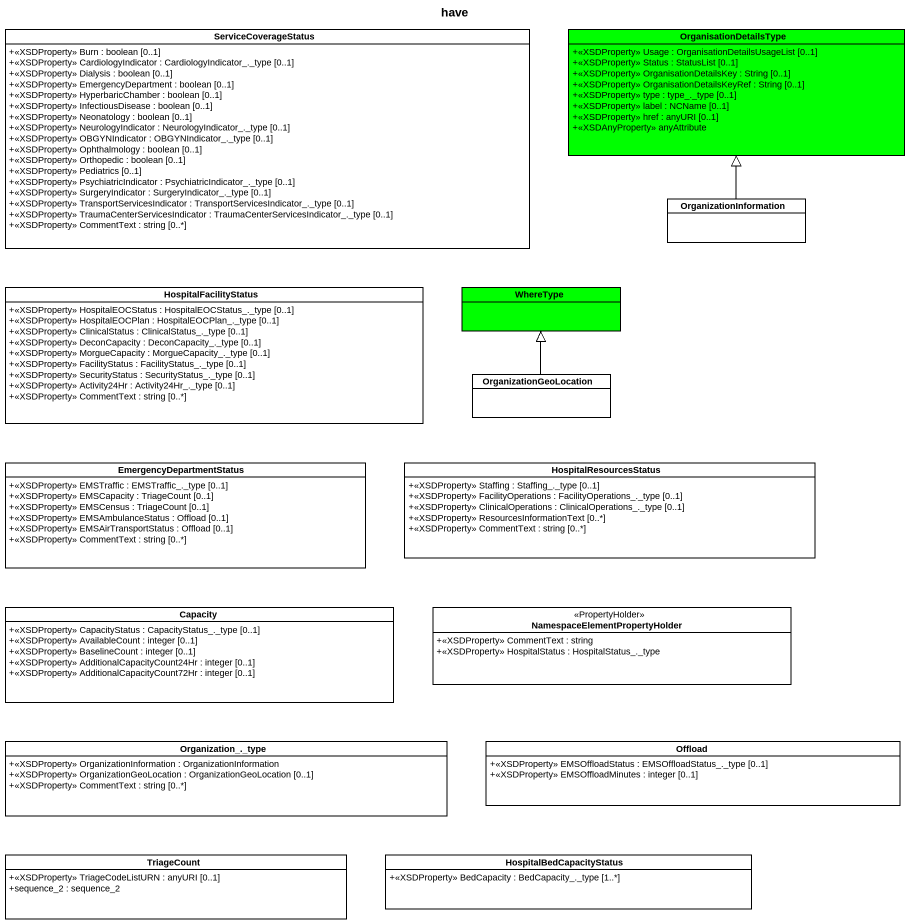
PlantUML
@startuml
title have
hide circle
hide empty members
skinparam classAttributeIconSize 0
class ServiceCoverageStatus {
  +<<XSDProperty>> Burn : boolean [0..1]
  +<<XSDProperty>> CardiologyIndicator : CardiologyIndicator_._type [0..1]
  +<<XSDProperty>> Dialysis : boolean [0..1]
  +<<XSDProperty>> EmergencyDepartment : boolean [0..1]
  +<<XSDProperty>> HyperbaricChamber : boolean [0..1]
  +<<XSDProperty>> InfectiousDisease : boolean [0..1]
  +<<XSDProperty>> Neonatology : boolean [0..1]
  +<<XSDProperty>> NeurologyIndicator : NeurologyIndicator_._type [0..1]
  +<<XSDProperty>> OBGYNIndicator : OBGYNIndicator_._type [0..1]
  +<<XSDProperty>> Ophthalmology : boolean [0..1]
  +<<XSDProperty>> Orthopedic : boolean [0..1]
  +<<XSDProperty>> Pediatrics [0..1]
  +<<XSDProperty>> PsychiatricIndicator : PsychiatricIndicator_._type [0..1]
  +<<XSDProperty>> SurgeryIndicator : SurgeryIndicator_._type [0..1]
  +<<XSDProperty>> TransportServicesIndicator : TransportServicesIndicator_._type [0..1]
  +<<XSDProperty>> TraumaCenterServicesIndicator : TraumaCenterServicesIndicator_._type [0..1]
  +<<XSDProperty>> CommentText : string [0..*]
}
class OrganisationDetailsType #00FF00 {
  +<<XSDProperty>> Usage : OrganisationDetailsUsageList [0..1]
  +<<XSDProperty>> Status : StatusList [0..1]
  +<<XSDProperty>> OrganisationDetailsKey : String [0..1]
  +<<XSDProperty>> OrganisationDetailsKeyRef : String [0..1]
  +<<XSDProperty>> type : type_._type [0..1]
  +<<XSDProperty>> label : NCName [0..1]
  +<<XSDProperty>> href : anyURI [0..1]
  +<<XSDAnyProperty>> anyAttribute
}
class OrganizationInformation
class HospitalFacilityStatus {
  +<<XSDProperty>> HospitalEOCStatus : HospitalEOCStatus_._type [0..1]
  +<<XSDProperty>> HospitalEOCPlan : HospitalEOCPlan_._type [0..1]
  +<<XSDProperty>> ClinicalStatus : ClinicalStatus_._type [0..1]
  +<<XSDProperty>> DeconCapacity : DeconCapacity_._type [0..1]
  +<<XSDProperty>> MorgueCapacity : MorgueCapacity_._type [0..1]
  +<<XSDProperty>> FacilityStatus : FacilityStatus_._type [0..1]
  +<<XSDProperty>> SecurityStatus : SecurityStatus_._type [0..1]
  +<<XSDProperty>> Activity24Hr : Activity24Hr_._type [0..1]
  +<<XSDProperty>> CommentText : string [0..*]
}
class WhereType #00FF00
class OrganizationGeoLocation
class EmergencyDepartmentStatus {
  +<<XSDProperty>> EMSTraffic : EMSTraffic_._type [0..1]
  +<<XSDProperty>> EMSCapacity : TriageCount [0..1]
  +<<XSDProperty>> EMSCensus : TriageCount [0..1]
  +<<XSDProperty>> EMSAmbulanceStatus : Offload [0..1]
  +<<XSDProperty>> EMSAirTransportStatus : Offload [0..1]
  +<<XSDProperty>> CommentText : string [0..*]
}
class HospitalResourcesStatus {
  +<<XSDProperty>> Staffing : Staffing_._type [0..1]
  +<<XSDProperty>> FacilityOperations : FacilityOperations_._type [0..1]
  +<<XSDProperty>> ClinicalOperations : ClinicalOperations_._type [0..1]
  +<<XSDProperty>> ResourcesInformationText [0..*]
  +<<XSDProperty>> CommentText : string [0..*]
}
class Capacity {
  +<<XSDProperty>> CapacityStatus : CapacityStatus_._type [0..1]
  +<<XSDProperty>> AvailableCount : integer [0..1]
  +<<XSDProperty>> BaselineCount : integer [0..1]
  +<<XSDProperty>> AdditionalCapacityCount24Hr : integer [0..1]
  +<<XSDProperty>> AdditionalCapacityCount72Hr : integer [0..1]
}
class "NamespaceElementPropertyHolder" as NamespaceElementPropertyHold <<PropertyHolder>> {
  +<<XSDProperty>> CommentText : string
  +<<XSDProperty>> HospitalStatus : HospitalStatus_._type
}
class "Organization_._type" as Organization_type {
  +<<XSDProperty>> OrganizationInformation : OrganizationInformation
  +<<XSDProperty>> OrganizationGeoLocation : OrganizationGeoLocation [0..1]
  +<<XSDProperty>> CommentText : string [0..*]
}
class Offload {
  +<<XSDProperty>> EMSOffloadStatus : EMSOffloadStatus_._type [0..1]
  +<<XSDProperty>> EMSOffloadMinutes : integer [0..1]
}
class TriageCount {
  +<<XSDProperty>> TriageCodeListURN : anyURI [0..1]
  +sequence_2 : sequence_2
}
class HospitalBedCapacityStatus {
  +<<XSDProperty>> BedCapacity : BedCapacity_._type [1..*]
}
OrganizationInformation -up-|> OrganisationDetailsType
OrganizationGeoLocation -up-|> WhereType
@enduml
